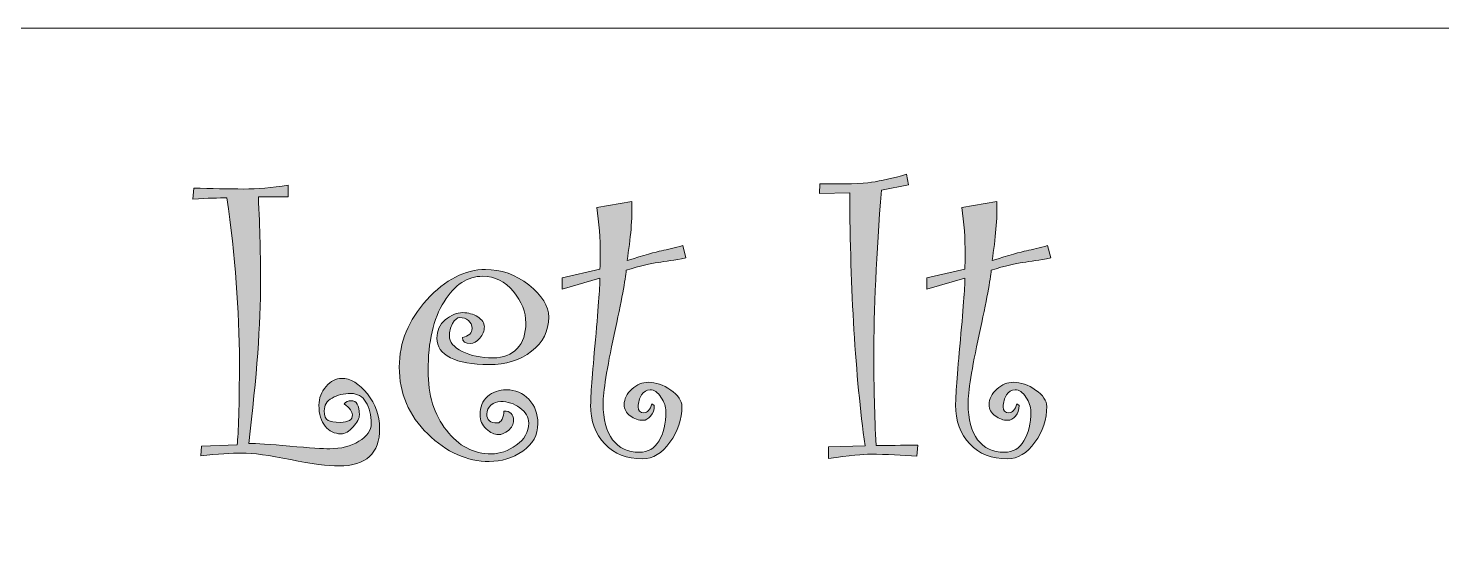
# Model space of a CAD drawing. Header units: inches. Extents: x 10.2 to 21.4, y -9 to 4.2.
# Drawn here: x 13.282 to 16.407, y 3.056 to 4.17 of the extents above; entities that cross this region are included whole.
import ezdxf

# ---------------------------------------------------------------- set-up
doc = ezdxf.new("R2010")
doc.units = ezdxf.units.IN
doc.header["$MEASUREMENT"] = 0
doc.layers.add('Ebene 1', color=7, linetype='Continuous')
doc.layers.add('Ebene 2', color=7, linetype='Continuous')

# ---------------------------------------------------------------- blocks, each defined once
blk = doc.blocks.new('block 4')
at = {"layer": 'Ebene 2', "true_color": 0xffffff}
h = blk.add_hatch(color=7, dxfattribs=at)
h.dxf.hatch_style = 2
edge = h.paths.add_edge_path()
edge.add_spline(control_points=[(15.2486, 3.2495), (15.2486, 3.2495), (15.2468, 3.2247), (15.2468, 3.2247), (15.2146, 3.2277), (15.1804, 3.2292), (15.1442, 3.2292), (15.1285, 3.2292), (15.0976, 3.2262), (15.0515, 3.2201), (15.0515, 3.2201), (15.0515, 3.2459), (15.0515, 3.2459), (15.0515, 3.2459), (15.132, 3.2477), (15.132, 3.2477), (15.1106, 3.4026), (15.0993, 3.5891), (15.0981, 3.807), (15.0981, 3.807), (15.0312, 3.8052), (15.0312, 3.8052), (15.0312, 3.8052), (15.0321, 3.8265), (15.0321, 3.8265), (15.0875, 3.8259), (15.1257, 3.8271), (15.1465, 3.8301), (15.1672, 3.8331), (15.193, 3.839), (15.2238, 3.8477), (15.2238, 3.8477), (15.2283, 3.8247), (15.2283, 3.8247), (15.2283, 3.8247), (15.1682, 3.8124), (15.1682, 3.8124), (15.157, 3.6711), (15.1514, 3.5481), (15.1514, 3.4435), (15.1514, 3.3796), (15.1531, 3.3146), (15.1564, 3.2486), (15.182, 3.2486), (15.2128, 3.2489), (15.2486, 3.2495)], knot_values=[0, 0, 0, 0, 1, 1, 1, 2, 2, 2, 3, 3, 3, 4, 4, 4, 5, 5, 5, 6, 6, 6, 7, 7, 7, 8, 8, 8, 9, 9, 9, 10, 10, 10, 11, 11, 11, 12, 12, 12, 13, 13, 13, 14, 14, 14, 15, 15, 15, 15], degree=3, periodic=1)
h = blk.add_hatch(color=7, dxfattribs=at)
h.dxf.hatch_style = 2
edge = h.paths.add_edge_path()
edge.add_spline(control_points=[(13.9799, 3.3404), (13.9844, 3.3452), (13.9895, 3.3476), (13.9953, 3.3476), (14.0076, 3.3476), (14.0138, 3.3372), (14.0138, 3.3164), (14.0138, 3.3086), (14.0092, 3.2996), (14, 3.2895), (13.9908, 3.2794), (13.9819, 3.2744), (13.9731, 3.2744), (13.9589, 3.2744), (13.9473, 3.28), (13.9381, 3.2911), (13.9289, 3.3023), (13.9243, 3.3178), (13.9243, 3.3377), (13.9243, 3.3531), (13.9296, 3.3668), (13.9401, 3.3788), (13.9507, 3.3909), (13.962, 3.3969), (13.974, 3.3969), (13.9942, 3.3969), (14.0134, 3.3855), (14.0314, 3.3628), (14.0495, 3.34), (14.0586, 3.3146), (14.0586, 3.2866), (14.0586, 3.2311), (14.0286, 3.2034), (13.9686, 3.2034), (13.9442, 3.2034), (13.9085, 3.2081), (13.8614, 3.2176), (13.8144, 3.2271), (13.7785, 3.2319), (13.7538, 3.2319), (13.7309, 3.2319), (13.7006, 3.2298), (13.6629, 3.2256), (13.6629, 3.2256), (13.6647, 3.2468), (13.6647, 3.2468), (13.6647, 3.2468), (13.7434, 3.2504), (13.7434, 3.2504), (13.7467, 3.2742), (13.7484, 3.3354), (13.7484, 3.434), (13.7484, 3.5458), (13.7392, 3.6664), (13.7208, 3.7957), (13.7036, 3.7957), (13.6786, 3.7948), (13.6458, 3.793), (13.6458, 3.793), (13.6476, 3.8174), (13.6476, 3.8174), (13.6861, 3.8159), (13.7231, 3.8152), (13.7583, 3.8152), (13.7876, 3.8152), (13.8201, 3.818), (13.856, 3.8238), (13.856, 3.8238), (13.856, 3.798), (13.856, 3.798), (13.856, 3.798), (13.7904, 3.798), (13.7904, 3.798), (13.7938, 3.7271), (13.7954, 3.6644), (13.7954, 3.6099), (13.7954, 3.5192), (13.7867, 3.4002), (13.7692, 3.2531), (13.7857, 3.2531), (13.816, 3.2512), (13.8599, 3.2473), (13.9039, 3.2433), (13.9333, 3.2414), (13.9484, 3.2414), (13.9731, 3.2414), (13.9945, 3.2469), (14.0127, 3.2579), (14.0309, 3.2689), (14.04, 3.2819), (14.04, 3.297), (14.04, 3.316), (14.0361, 3.3318), (14.0283, 3.3445), (14.0204, 3.3571), (14.0094, 3.3635), (13.9953, 3.3635), (13.979, 3.3635), (13.965, 3.3601), (13.9535, 3.3535), (13.9418, 3.3469), (13.936, 3.3375), (13.936, 3.3255), (13.936, 3.314), (13.9388, 3.3069), (13.9444, 3.304), (13.95, 3.3011), (13.9589, 3.2997), (13.9713, 3.2997), (13.9894, 3.2997), (13.9984, 3.3053), (13.9984, 3.3164), (13.9984, 3.3234), (13.9923, 3.3314), (13.9799, 3.3404)], knot_values=[0, 0, 0, 0, 1, 1, 1, 2, 2, 2, 3, 3, 3, 4, 4, 4, 5, 5, 5, 6, 6, 6, 7, 7, 7, 8, 8, 8, 9, 9, 9, 10, 10, 10, 11, 11, 11, 12, 12, 12, 13, 13, 13, 14, 14, 14, 15, 15, 15, 16, 16, 16, 17, 17, 17, 18, 18, 18, 19, 19, 19, 20, 20, 20, 21, 21, 21, 22, 22, 22, 23, 23, 23, 24, 24, 24, 25, 25, 25, 26, 26, 26, 27, 27, 27, 28, 28, 28, 29, 29, 29, 30, 30, 30, 31, 31, 31, 32, 32, 32, 33, 33, 33, 34, 34, 34, 35, 35, 35, 36, 36, 36, 37, 37, 37, 38, 38, 38, 38], degree=3, periodic=1)
h = blk.add_hatch(color=7, dxfattribs=at)
h.dxf.hatch_style = 2
edge = h.paths.add_edge_path()
edge.add_spline(control_points=[(14.7354, 3.6628), (14.7107, 3.6583), (14.6903, 3.655), (14.6742, 3.6531), (14.6581, 3.6511), (14.6346, 3.6453), (14.6039, 3.6357), (14.6024, 3.6164), (14.5935, 3.569), (14.5772, 3.4935), (14.5609, 3.4179), (14.5528, 3.3669), (14.5528, 3.3404), (14.5528, 3.306), (14.5598, 3.2797), (14.5738, 3.2613), (14.5878, 3.2429), (14.6076, 3.2337), (14.6333, 3.2337), (14.652, 3.2337), (14.6663, 3.2421), (14.6764, 3.2588), (14.6865, 3.2755), (14.6916, 3.2971), (14.6916, 3.3237), (14.6916, 3.3339), (14.688, 3.3445), (14.6807, 3.3553), (14.6735, 3.3662), (14.6655, 3.3716), (14.6568, 3.3716), (14.6489, 3.3716), (14.6426, 3.3678), (14.6378, 3.3603), (14.633, 3.3528), (14.6305, 3.344), (14.6305, 3.3341), (14.6305, 3.3253), (14.6346, 3.321), (14.6428, 3.321), (14.6509, 3.321), (14.6568, 3.3274), (14.6604, 3.3404), (14.6604, 3.3404), (14.6658, 3.3368), (14.6658, 3.3368), (14.6658, 3.3274), (14.6632, 3.3197), (14.6579, 3.3135), (14.6526, 3.3073), (14.647, 3.3042), (14.641, 3.3042), (14.631, 3.3042), (14.6216, 3.3075), (14.6127, 3.314), (14.6038, 3.3204), (14.5994, 3.3286), (14.5994, 3.3386), (14.5994, 3.3515), (14.605, 3.3631), (14.6163, 3.3732), (14.6276, 3.3833), (14.6397, 3.3883), (14.6527, 3.3883), (14.6693, 3.3883), (14.6858, 3.3826), (14.7022, 3.3711), (14.7186, 3.3597), (14.7269, 3.3476), (14.7269, 3.335), (14.7269, 3.3063), (14.7181, 3.2799), (14.7006, 3.2556), (14.6831, 3.2314), (14.663, 3.2192), (14.64, 3.2192), (14.6051, 3.2192), (14.5772, 3.2301), (14.5564, 3.252), (14.5356, 3.2739), (14.5252, 3.3027), (14.5252, 3.3386), (14.5252, 3.3564), (14.5287, 3.4042), (14.5358, 3.4822), (14.5429, 3.5601), (14.5461, 3.6054), (14.5455, 3.618), (14.5455, 3.618), (14.4619, 3.5941), (14.4619, 3.5941), (14.4619, 3.5941), (14.4619, 3.6189), (14.4619, 3.6189), (14.4619, 3.6189), (14.5455, 3.6384), (14.5455, 3.6384), (14.5461, 3.6474), (14.5465, 3.658), (14.5465, 3.67), (14.5465, 3.7059), (14.5439, 3.7407), (14.5388, 3.7745), (14.5388, 3.7745), (14.6165, 3.7876), (14.6165, 3.7876), (14.6174, 3.7499), (14.6138, 3.7063), (14.6057, 3.6569), (14.6434, 3.669), (14.6688, 3.6763), (14.6821, 3.6788), (14.6954, 3.6814), (14.7109, 3.6852), (14.7287, 3.6904), (14.7287, 3.6904), (14.7354, 3.6628), (14.7354, 3.6628)], knot_values=[0, 0, 0, 0, 1, 1, 1, 2, 2, 2, 3, 3, 3, 4, 4, 4, 5, 5, 5, 6, 6, 6, 7, 7, 7, 8, 8, 8, 9, 9, 9, 10, 10, 10, 11, 11, 11, 12, 12, 12, 13, 13, 13, 14, 14, 14, 15, 15, 15, 16, 16, 16, 17, 17, 17, 18, 18, 18, 19, 19, 19, 20, 20, 20, 21, 21, 21, 22, 22, 22, 23, 23, 23, 24, 24, 24, 25, 25, 25, 26, 26, 26, 27, 27, 27, 28, 28, 28, 29, 29, 29, 30, 30, 30, 31, 31, 31, 32, 32, 32, 33, 33, 33, 34, 34, 34, 35, 35, 35, 36, 36, 36, 37, 37, 37, 38, 38, 38, 39, 39, 39, 39], degree=3, periodic=1)
h = blk.add_hatch(color=7, dxfattribs=at)
h.dxf.hatch_style = 2
edge = h.paths.add_edge_path()
edge.add_spline(control_points=[(15.5425, 3.6628), (15.5178, 3.6583), (15.4974, 3.655), (15.4813, 3.6531), (15.4651, 3.6511), (15.4417, 3.6453), (15.411, 3.6357), (15.4095, 3.6164), (15.4006, 3.569), (15.3843, 3.4935), (15.368, 3.4179), (15.3599, 3.3669), (15.3599, 3.3404), (15.3599, 3.306), (15.3669, 3.2797), (15.3809, 3.2613), (15.3949, 3.2429), (15.4147, 3.2337), (15.4403, 3.2337), (15.459, 3.2337), (15.4734, 3.2421), (15.4835, 3.2588), (15.4936, 3.2755), (15.4987, 3.2971), (15.4987, 3.3237), (15.4987, 3.3339), (15.4951, 3.3445), (15.4878, 3.3553), (15.4806, 3.3662), (15.4726, 3.3716), (15.4639, 3.3716), (15.456, 3.3716), (15.4497, 3.3678), (15.4449, 3.3603), (15.44, 3.3528), (15.4376, 3.344), (15.4376, 3.3341), (15.4376, 3.3253), (15.4417, 3.321), (15.4498, 3.321), (15.458, 3.321), (15.4639, 3.3274), (15.4675, 3.3404), (15.4675, 3.3404), (15.4729, 3.3368), (15.4729, 3.3368), (15.4729, 3.3274), (15.4703, 3.3197), (15.465, 3.3135), (15.4597, 3.3073), (15.4541, 3.3042), (15.448, 3.3042), (15.4381, 3.3042), (15.4287, 3.3075), (15.4198, 3.314), (15.4109, 3.3204), (15.4064, 3.3286), (15.4064, 3.3386), (15.4064, 3.3515), (15.4121, 3.3631), (15.4234, 3.3732), (15.4347, 3.3833), (15.4468, 3.3883), (15.4598, 3.3883), (15.4764, 3.3883), (15.4929, 3.3826), (15.5093, 3.3711), (15.5257, 3.3597), (15.5339, 3.3476), (15.5339, 3.335), (15.5339, 3.3063), (15.5252, 3.2799), (15.5077, 3.2556), (15.4902, 3.2314), (15.47, 3.2192), (15.4471, 3.2192), (15.4122, 3.2192), (15.3843, 3.2301), (15.3635, 3.252), (15.3427, 3.2739), (15.3323, 3.3027), (15.3323, 3.3386), (15.3323, 3.3564), (15.3358, 3.4042), (15.3429, 3.4822), (15.35, 3.5601), (15.3532, 3.6054), (15.3526, 3.618), (15.3526, 3.618), (15.269, 3.5941), (15.269, 3.5941), (15.269, 3.5941), (15.269, 3.6189), (15.269, 3.6189), (15.269, 3.6189), (15.3526, 3.6384), (15.3526, 3.6384), (15.3532, 3.6474), (15.3535, 3.658), (15.3535, 3.67), (15.3535, 3.7059), (15.351, 3.7407), (15.3459, 3.7745), (15.3459, 3.7745), (15.4236, 3.7876), (15.4236, 3.7876), (15.4245, 3.7499), (15.4209, 3.7063), (15.4128, 3.6569), (15.4505, 3.669), (15.4759, 3.6763), (15.4892, 3.6788), (15.5024, 3.6814), (15.518, 3.6852), (15.5358, 3.6904), (15.5358, 3.6904), (15.5425, 3.6628), (15.5425, 3.6628)], knot_values=[0, 0, 0, 0, 1, 1, 1, 2, 2, 2, 3, 3, 3, 4, 4, 4, 5, 5, 5, 6, 6, 6, 7, 7, 7, 8, 8, 8, 9, 9, 9, 10, 10, 10, 11, 11, 11, 12, 12, 12, 13, 13, 13, 14, 14, 14, 15, 15, 15, 16, 16, 16, 17, 17, 17, 18, 18, 18, 19, 19, 19, 20, 20, 20, 21, 21, 21, 22, 22, 22, 23, 23, 23, 24, 24, 24, 25, 25, 25, 26, 26, 26, 27, 27, 27, 28, 28, 28, 29, 29, 29, 30, 30, 30, 31, 31, 31, 32, 32, 32, 33, 33, 33, 34, 34, 34, 35, 35, 35, 36, 36, 36, 37, 37, 37, 38, 38, 38, 39, 39, 39, 39], degree=3, periodic=1)
h = blk.add_hatch(color=7, dxfattribs=at)
h.dxf.hatch_style = 2
edge = h.paths.add_edge_path()
edge.add_spline(control_points=[(14.3335, 3.3246), (14.3477, 3.3246), (14.3547, 3.3178), (14.3547, 3.3042), (14.3547, 3.2955), (14.3509, 3.288), (14.3432, 3.2818), (14.3355, 3.2757), (14.3282, 3.2726), (14.3213, 3.2726), (14.3125, 3.2726), (14.3036, 3.2768), (14.2944, 3.2852), (14.2852, 3.2937), (14.2806, 3.3041), (14.2806, 3.3164), (14.2806, 3.3336), (14.2862, 3.3471), (14.2973, 3.3569), (14.3085, 3.3667), (14.3223, 3.3716), (14.3389, 3.3716), (14.3588, 3.3716), (14.3754, 3.3646), (14.3886, 3.3506), (14.4019, 3.3366), (14.4085, 3.3187), (14.4085, 3.297), (14.4085, 3.2714), (14.3973, 3.251), (14.3749, 3.236), (14.3524, 3.2209), (14.3278, 3.2133), (14.3009, 3.2133), (14.2521, 3.2133), (14.2067, 3.2336), (14.1648, 3.2742), (14.1229, 3.3147), (14.102, 3.3639), (14.102, 3.4218), (14.102, 3.4763), (14.1223, 3.5259), (14.163, 3.5705), (14.2037, 3.6152), (14.247, 3.6375), (14.2928, 3.6375), (14.3271, 3.6375), (14.359, 3.6261), (14.3884, 3.6033), (14.4178, 3.5806), (14.4325, 3.5568), (14.4325, 3.5321), (14.4325, 3.5014), (14.4199, 3.4762), (14.3947, 3.4566), (14.3696, 3.437), (14.338, 3.4272), (14.3, 3.4272), (14.2633, 3.4272), (14.2349, 3.4323), (14.215, 3.4426), (14.1951, 3.4528), (14.1852, 3.4671), (14.1852, 3.4855), (14.1852, 3.5021), (14.1914, 3.5157), (14.2037, 3.5262), (14.2161, 3.5368), (14.229, 3.5421), (14.2426, 3.5421), (14.2547, 3.5421), (14.2656, 3.539), (14.2754, 3.5328), (14.2852, 3.5266), (14.2901, 3.5193), (14.2901, 3.5109), (14.2901, 3.5018), (14.2867, 3.4934), (14.2799, 3.4855), (14.2731, 3.4777), (14.2666, 3.4738), (14.2602, 3.4738), (14.2479, 3.4738), (14.2417, 3.4781), (14.2417, 3.4869), (14.2559, 3.4908), (14.263, 3.4975), (14.263, 3.507), (14.263, 3.5145), (14.2602, 3.5204), (14.2548, 3.5247), (14.2494, 3.529), (14.2429, 3.5312), (14.2354, 3.5312), (14.2299, 3.5312), (14.2248, 3.5268), (14.22, 3.5179), (14.2152, 3.509), (14.2128, 3.4999), (14.2128, 3.4905), (14.2128, 3.4772), (14.2222, 3.4659), (14.241, 3.4564), (14.2599, 3.4469), (14.2827, 3.4421), (14.3095, 3.4421), (14.3324, 3.4421), (14.3502, 3.4491), (14.3629, 3.4629), (14.3755, 3.4768), (14.3819, 3.4955), (14.3819, 3.519), (14.3819, 3.5434), (14.3727, 3.5668), (14.3543, 3.5891), (14.3359, 3.6114), (14.3133, 3.6225), (14.2865, 3.6225), (14.253, 3.6225), (14.2245, 3.6038), (14.201, 3.5663), (14.1775, 3.5287), (14.1657, 3.4779), (14.1657, 3.4136), (14.1657, 3.3606), (14.1792, 3.3167), (14.2062, 3.2821), (14.2332, 3.2474), (14.2664, 3.2301), (14.3059, 3.2301), (14.3243, 3.2301), (14.3426, 3.2365), (14.3608, 3.2493), (14.3791, 3.2621), (14.3882, 3.2783), (14.3882, 3.2979), (14.3882, 3.3112), (14.3817, 3.3225), (14.3687, 3.3318), (14.3558, 3.3412), (14.3416, 3.3458), (14.3263, 3.3458), (14.3178, 3.3458), (14.3106, 3.3431), (14.3046, 3.3376), (14.2985, 3.3321), (14.2955, 3.3256), (14.2955, 3.318), (14.2955, 3.3049), (14.3032, 3.2984), (14.3186, 3.2984), (14.3231, 3.2984), (14.3267, 3.3012), (14.3294, 3.3069), (14.3321, 3.3125), (14.3335, 3.3184), (14.3335, 3.3246)], knot_values=[0, 0, 0, 0, 1, 1, 1, 2, 2, 2, 3, 3, 3, 4, 4, 4, 5, 5, 5, 6, 6, 6, 7, 7, 7, 8, 8, 8, 9, 9, 9, 10, 10, 10, 11, 11, 11, 12, 12, 12, 13, 13, 13, 14, 14, 14, 15, 15, 15, 16, 16, 16, 17, 17, 17, 18, 18, 18, 19, 19, 19, 20, 20, 20, 21, 21, 21, 22, 22, 22, 23, 23, 23, 24, 24, 24, 25, 25, 25, 26, 26, 26, 27, 27, 27, 28, 28, 28, 29, 29, 29, 30, 30, 30, 31, 31, 31, 32, 32, 32, 33, 33, 33, 34, 34, 34, 35, 35, 35, 36, 36, 36, 37, 37, 37, 38, 38, 38, 39, 39, 39, 40, 40, 40, 41, 41, 41, 42, 42, 42, 43, 43, 43, 44, 44, 44, 45, 45, 45, 46, 46, 46, 47, 47, 47, 48, 48, 48, 49, 49, 49, 50, 50, 50, 51, 51, 51, 52, 52, 52, 52], degree=3, periodic=1)
at = {"layer": 'Ebene 2', "lineweight": 0}
for points, knots in [([(15.2486, 3.2495), (15.2486, 3.2495), (15.2468, 3.2247), (15.2468, 3.2247), (15.2146, 3.2277), (15.1804, 3.2292), (15.1442, 3.2292), (15.1285, 3.2292), (15.0976, 3.2262), (15.0515, 3.2201), (15.0515, 3.2201), (15.0515, 3.2459), (15.0515, 3.2459), (15.0515, 3.2459), (15.132, 3.2477), (15.132, 3.2477), (15.1106, 3.4026), (15.0993, 3.5891), (15.0981, 3.807), (15.0981, 3.807), (15.0312, 3.8052), (15.0312, 3.8052), (15.0312, 3.8052), (15.0321, 3.8265), (15.0321, 3.8265), (15.0875, 3.8259), (15.1257, 3.8271), (15.1465, 3.8301), (15.1672, 3.8331), (15.193, 3.839), (15.2238, 3.8477), (15.2238, 3.8477), (15.2283, 3.8247), (15.2283, 3.8247), (15.2283, 3.8247), (15.1682, 3.8124), (15.1682, 3.8124), (15.157, 3.6711), (15.1514, 3.5481), (15.1514, 3.4435), (15.1514, 3.3796), (15.1531, 3.3146), (15.1564, 3.2486), (15.182, 3.2486), (15.2128, 3.2489), (15.2486, 3.2495)], [0, 0, 0, 0, 1, 1, 1, 2, 2, 2, 3, 3, 3, 4, 4, 4, 5, 5, 5, 6, 6, 6, 7, 7, 7, 8, 8, 8, 9, 9, 9, 10, 10, 10, 11, 11, 11, 12, 12, 12, 13, 13, 13, 14, 14, 14, 15, 15, 15, 15]), ([(13.9799, 3.3404), (13.9844, 3.3452), (13.9895, 3.3476), (13.9953, 3.3476), (14.0076, 3.3476), (14.0138, 3.3372), (14.0138, 3.3164), (14.0138, 3.3086), (14.0092, 3.2996), (14, 3.2895), (13.9908, 3.2794), (13.9819, 3.2744), (13.9731, 3.2744), (13.9589, 3.2744), (13.9473, 3.28), (13.9381, 3.2911), (13.9289, 3.3023), (13.9243, 3.3178), (13.9243, 3.3377), (13.9243, 3.3531), (13.9296, 3.3668), (13.9401, 3.3788), (13.9507, 3.3909), (13.962, 3.3969), (13.974, 3.3969), (13.9942, 3.3969), (14.0134, 3.3855), (14.0314, 3.3628), (14.0495, 3.34), (14.0586, 3.3146), (14.0586, 3.2866), (14.0586, 3.2311), (14.0286, 3.2034), (13.9686, 3.2034), (13.9442, 3.2034), (13.9085, 3.2081), (13.8614, 3.2176), (13.8144, 3.2271), (13.7785, 3.2319), (13.7538, 3.2319), (13.7309, 3.2319), (13.7006, 3.2298), (13.6629, 3.2256), (13.6629, 3.2256), (13.6647, 3.2468), (13.6647, 3.2468), (13.6647, 3.2468), (13.7434, 3.2504), (13.7434, 3.2504), (13.7467, 3.2742), (13.7484, 3.3354), (13.7484, 3.434), (13.7484, 3.5458), (13.7392, 3.6664), (13.7208, 3.7957), (13.7036, 3.7957), (13.6786, 3.7948), (13.6458, 3.793), (13.6458, 3.793), (13.6476, 3.8174), (13.6476, 3.8174), (13.6861, 3.8159), (13.7231, 3.8152), (13.7583, 3.8152), (13.7876, 3.8152), (13.8201, 3.818), (13.856, 3.8238), (13.856, 3.8238), (13.856, 3.798), (13.856, 3.798), (13.856, 3.798), (13.7904, 3.798), (13.7904, 3.798), (13.7938, 3.7271), (13.7954, 3.6644), (13.7954, 3.6099), (13.7954, 3.5192), (13.7867, 3.4002), (13.7692, 3.2531), (13.7857, 3.2531), (13.816, 3.2512), (13.8599, 3.2473), (13.9039, 3.2433), (13.9333, 3.2414), (13.9484, 3.2414), (13.9731, 3.2414), (13.9945, 3.2469), (14.0127, 3.2579), (14.0309, 3.2689), (14.04, 3.2819), (14.04, 3.297), (14.04, 3.316), (14.0361, 3.3318), (14.0283, 3.3445), (14.0204, 3.3571), (14.0094, 3.3635), (13.9953, 3.3635), (13.979, 3.3635), (13.965, 3.3601), (13.9535, 3.3535), (13.9418, 3.3469), (13.936, 3.3375), (13.936, 3.3255), (13.936, 3.314), (13.9388, 3.3069), (13.9444, 3.304), (13.95, 3.3011), (13.9589, 3.2997), (13.9713, 3.2997), (13.9894, 3.2997), (13.9984, 3.3053), (13.9984, 3.3164), (13.9984, 3.3234), (13.9923, 3.3314), (13.9799, 3.3404)], [0, 0, 0, 0, 1, 1, 1, 2, 2, 2, 3, 3, 3, 4, 4, 4, 5, 5, 5, 6, 6, 6, 7, 7, 7, 8, 8, 8, 9, 9, 9, 10, 10, 10, 11, 11, 11, 12, 12, 12, 13, 13, 13, 14, 14, 14, 15, 15, 15, 16, 16, 16, 17, 17, 17, 18, 18, 18, 19, 19, 19, 20, 20, 20, 21, 21, 21, 22, 22, 22, 23, 23, 23, 24, 24, 24, 25, 25, 25, 26, 26, 26, 27, 27, 27, 28, 28, 28, 29, 29, 29, 30, 30, 30, 31, 31, 31, 32, 32, 32, 33, 33, 33, 34, 34, 34, 35, 35, 35, 36, 36, 36, 37, 37, 37, 38, 38, 38, 38]), ([(14.7354, 3.6628), (14.7107, 3.6583), (14.6903, 3.655), (14.6742, 3.6531), (14.6581, 3.6511), (14.6346, 3.6453), (14.6039, 3.6357), (14.6024, 3.6164), (14.5935, 3.569), (14.5772, 3.4935), (14.5609, 3.4179), (14.5528, 3.3669), (14.5528, 3.3404), (14.5528, 3.306), (14.5598, 3.2797), (14.5738, 3.2613), (14.5878, 3.2429), (14.6076, 3.2337), (14.6333, 3.2337), (14.652, 3.2337), (14.6663, 3.2421), (14.6764, 3.2588), (14.6865, 3.2755), (14.6916, 3.2971), (14.6916, 3.3237), (14.6916, 3.3339), (14.688, 3.3445), (14.6807, 3.3553), (14.6735, 3.3662), (14.6655, 3.3716), (14.6568, 3.3716), (14.6489, 3.3716), (14.6426, 3.3678), (14.6378, 3.3603), (14.633, 3.3528), (14.6305, 3.344), (14.6305, 3.3341), (14.6305, 3.3253), (14.6346, 3.321), (14.6428, 3.321), (14.6509, 3.321), (14.6568, 3.3274), (14.6604, 3.3404), (14.6604, 3.3404), (14.6658, 3.3368), (14.6658, 3.3368), (14.6658, 3.3274), (14.6632, 3.3197), (14.6579, 3.3135), (14.6526, 3.3073), (14.647, 3.3042), (14.641, 3.3042), (14.631, 3.3042), (14.6216, 3.3075), (14.6127, 3.314), (14.6038, 3.3204), (14.5994, 3.3286), (14.5994, 3.3386), (14.5994, 3.3515), (14.605, 3.3631), (14.6163, 3.3732), (14.6276, 3.3833), (14.6397, 3.3883), (14.6527, 3.3883), (14.6693, 3.3883), (14.6858, 3.3826), (14.7022, 3.3711), (14.7186, 3.3597), (14.7269, 3.3476), (14.7269, 3.335), (14.7269, 3.3063), (14.7181, 3.2799), (14.7006, 3.2556), (14.6831, 3.2314), (14.663, 3.2192), (14.64, 3.2192), (14.6051, 3.2192), (14.5772, 3.2301), (14.5564, 3.252), (14.5356, 3.2739), (14.5252, 3.3027), (14.5252, 3.3386), (14.5252, 3.3564), (14.5287, 3.4042), (14.5358, 3.4822), (14.5429, 3.5601), (14.5461, 3.6054), (14.5455, 3.618), (14.5455, 3.618), (14.4619, 3.5941), (14.4619, 3.5941), (14.4619, 3.5941), (14.4619, 3.6189), (14.4619, 3.6189), (14.4619, 3.6189), (14.5455, 3.6384), (14.5455, 3.6384), (14.5461, 3.6474), (14.5465, 3.658), (14.5465, 3.67), (14.5465, 3.7059), (14.5439, 3.7407), (14.5388, 3.7745), (14.5388, 3.7745), (14.6165, 3.7876), (14.6165, 3.7876), (14.6174, 3.7499), (14.6138, 3.7063), (14.6057, 3.6569), (14.6434, 3.669), (14.6688, 3.6763), (14.6821, 3.6788), (14.6954, 3.6814), (14.7109, 3.6852), (14.7287, 3.6904), (14.7287, 3.6904), (14.7354, 3.6628), (14.7354, 3.6628)], [0, 0, 0, 0, 1, 1, 1, 2, 2, 2, 3, 3, 3, 4, 4, 4, 5, 5, 5, 6, 6, 6, 7, 7, 7, 8, 8, 8, 9, 9, 9, 10, 10, 10, 11, 11, 11, 12, 12, 12, 13, 13, 13, 14, 14, 14, 15, 15, 15, 16, 16, 16, 17, 17, 17, 18, 18, 18, 19, 19, 19, 20, 20, 20, 21, 21, 21, 22, 22, 22, 23, 23, 23, 24, 24, 24, 25, 25, 25, 26, 26, 26, 27, 27, 27, 28, 28, 28, 29, 29, 29, 30, 30, 30, 31, 31, 31, 32, 32, 32, 33, 33, 33, 34, 34, 34, 35, 35, 35, 36, 36, 36, 37, 37, 37, 38, 38, 38, 39, 39, 39, 39]), ([(15.5425, 3.6628), (15.5178, 3.6583), (15.4974, 3.655), (15.4813, 3.6531), (15.4651, 3.6511), (15.4417, 3.6453), (15.411, 3.6357), (15.4095, 3.6164), (15.4006, 3.569), (15.3843, 3.4935), (15.368, 3.4179), (15.3599, 3.3669), (15.3599, 3.3404), (15.3599, 3.306), (15.3669, 3.2797), (15.3809, 3.2613), (15.3949, 3.2429), (15.4147, 3.2337), (15.4403, 3.2337), (15.459, 3.2337), (15.4734, 3.2421), (15.4835, 3.2588), (15.4936, 3.2755), (15.4987, 3.2971), (15.4987, 3.3237), (15.4987, 3.3339), (15.4951, 3.3445), (15.4878, 3.3553), (15.4806, 3.3662), (15.4726, 3.3716), (15.4639, 3.3716), (15.456, 3.3716), (15.4497, 3.3678), (15.4449, 3.3603), (15.44, 3.3528), (15.4376, 3.344), (15.4376, 3.3341), (15.4376, 3.3253), (15.4417, 3.321), (15.4498, 3.321), (15.458, 3.321), (15.4639, 3.3274), (15.4675, 3.3404), (15.4675, 3.3404), (15.4729, 3.3368), (15.4729, 3.3368), (15.4729, 3.3274), (15.4703, 3.3197), (15.465, 3.3135), (15.4597, 3.3073), (15.4541, 3.3042), (15.448, 3.3042), (15.4381, 3.3042), (15.4287, 3.3075), (15.4198, 3.314), (15.4109, 3.3204), (15.4064, 3.3286), (15.4064, 3.3386), (15.4064, 3.3515), (15.4121, 3.3631), (15.4234, 3.3732), (15.4347, 3.3833), (15.4468, 3.3883), (15.4598, 3.3883), (15.4764, 3.3883), (15.4929, 3.3826), (15.5093, 3.3711), (15.5257, 3.3597), (15.5339, 3.3476), (15.5339, 3.335), (15.5339, 3.3063), (15.5252, 3.2799), (15.5077, 3.2556), (15.4902, 3.2314), (15.47, 3.2192), (15.4471, 3.2192), (15.4122, 3.2192), (15.3843, 3.2301), (15.3635, 3.252), (15.3427, 3.2739), (15.3323, 3.3027), (15.3323, 3.3386), (15.3323, 3.3564), (15.3358, 3.4042), (15.3429, 3.4822), (15.35, 3.5601), (15.3532, 3.6054), (15.3526, 3.618), (15.3526, 3.618), (15.269, 3.5941), (15.269, 3.5941), (15.269, 3.5941), (15.269, 3.6189), (15.269, 3.6189), (15.269, 3.6189), (15.3526, 3.6384), (15.3526, 3.6384), (15.3532, 3.6474), (15.3535, 3.658), (15.3535, 3.67), (15.3535, 3.7059), (15.351, 3.7407), (15.3459, 3.7745), (15.3459, 3.7745), (15.4236, 3.7876), (15.4236, 3.7876), (15.4245, 3.7499), (15.4209, 3.7063), (15.4128, 3.6569), (15.4505, 3.669), (15.4759, 3.6763), (15.4892, 3.6788), (15.5024, 3.6814), (15.518, 3.6852), (15.5358, 3.6904), (15.5358, 3.6904), (15.5425, 3.6628), (15.5425, 3.6628)], [0, 0, 0, 0, 1, 1, 1, 2, 2, 2, 3, 3, 3, 4, 4, 4, 5, 5, 5, 6, 6, 6, 7, 7, 7, 8, 8, 8, 9, 9, 9, 10, 10, 10, 11, 11, 11, 12, 12, 12, 13, 13, 13, 14, 14, 14, 15, 15, 15, 16, 16, 16, 17, 17, 17, 18, 18, 18, 19, 19, 19, 20, 20, 20, 21, 21, 21, 22, 22, 22, 23, 23, 23, 24, 24, 24, 25, 25, 25, 26, 26, 26, 27, 27, 27, 28, 28, 28, 29, 29, 29, 30, 30, 30, 31, 31, 31, 32, 32, 32, 33, 33, 33, 34, 34, 34, 35, 35, 35, 36, 36, 36, 37, 37, 37, 38, 38, 38, 39, 39, 39, 39]), ([(14.3335, 3.3246), (14.3477, 3.3246), (14.3547, 3.3178), (14.3547, 3.3042), (14.3547, 3.2955), (14.3509, 3.288), (14.3432, 3.2818), (14.3355, 3.2757), (14.3282, 3.2726), (14.3213, 3.2726), (14.3125, 3.2726), (14.3036, 3.2768), (14.2944, 3.2852), (14.2852, 3.2937), (14.2806, 3.3041), (14.2806, 3.3164), (14.2806, 3.3336), (14.2862, 3.3471), (14.2973, 3.3569), (14.3085, 3.3667), (14.3223, 3.3716), (14.3389, 3.3716), (14.3588, 3.3716), (14.3754, 3.3646), (14.3886, 3.3506), (14.4019, 3.3366), (14.4085, 3.3187), (14.4085, 3.297), (14.4085, 3.2714), (14.3973, 3.251), (14.3749, 3.236), (14.3524, 3.2209), (14.3278, 3.2133), (14.3009, 3.2133), (14.2521, 3.2133), (14.2067, 3.2336), (14.1648, 3.2742), (14.1229, 3.3147), (14.102, 3.3639), (14.102, 3.4218), (14.102, 3.4763), (14.1223, 3.5259), (14.163, 3.5705), (14.2037, 3.6152), (14.247, 3.6375), (14.2928, 3.6375), (14.3271, 3.6375), (14.359, 3.6261), (14.3884, 3.6033), (14.4178, 3.5806), (14.4325, 3.5568), (14.4325, 3.5321), (14.4325, 3.5014), (14.4199, 3.4762), (14.3947, 3.4566), (14.3696, 3.437), (14.338, 3.4272), (14.3, 3.4272), (14.2633, 3.4272), (14.2349, 3.4323), (14.215, 3.4426), (14.1951, 3.4528), (14.1852, 3.4671), (14.1852, 3.4855), (14.1852, 3.5021), (14.1914, 3.5157), (14.2037, 3.5262), (14.2161, 3.5368), (14.229, 3.5421), (14.2426, 3.5421), (14.2547, 3.5421), (14.2656, 3.539), (14.2754, 3.5328), (14.2852, 3.5266), (14.2901, 3.5193), (14.2901, 3.5109), (14.2901, 3.5018), (14.2867, 3.4934), (14.2799, 3.4855), (14.2731, 3.4777), (14.2666, 3.4738), (14.2602, 3.4738), (14.2479, 3.4738), (14.2417, 3.4781), (14.2417, 3.4869), (14.2559, 3.4908), (14.263, 3.4975), (14.263, 3.507), (14.263, 3.5145), (14.2602, 3.5204), (14.2548, 3.5247), (14.2494, 3.529), (14.2429, 3.5312), (14.2354, 3.5312), (14.2299, 3.5312), (14.2248, 3.5268), (14.22, 3.5179), (14.2152, 3.509), (14.2128, 3.4999), (14.2128, 3.4905), (14.2128, 3.4772), (14.2222, 3.4659), (14.241, 3.4564), (14.2599, 3.4469), (14.2827, 3.4421), (14.3095, 3.4421), (14.3324, 3.4421), (14.3502, 3.4491), (14.3629, 3.4629), (14.3755, 3.4768), (14.3819, 3.4955), (14.3819, 3.519), (14.3819, 3.5434), (14.3727, 3.5668), (14.3543, 3.5891), (14.3359, 3.6114), (14.3133, 3.6225), (14.2865, 3.6225), (14.253, 3.6225), (14.2245, 3.6038), (14.201, 3.5663), (14.1775, 3.5287), (14.1657, 3.4779), (14.1657, 3.4136), (14.1657, 3.3606), (14.1792, 3.3167), (14.2062, 3.2821), (14.2332, 3.2474), (14.2664, 3.2301), (14.3059, 3.2301), (14.3243, 3.2301), (14.3426, 3.2365), (14.3608, 3.2493), (14.3791, 3.2621), (14.3882, 3.2783), (14.3882, 3.2979), (14.3882, 3.3112), (14.3817, 3.3225), (14.3687, 3.3318), (14.3558, 3.3412), (14.3416, 3.3458), (14.3263, 3.3458), (14.3178, 3.3458), (14.3106, 3.3431), (14.3046, 3.3376), (14.2985, 3.3321), (14.2955, 3.3256), (14.2955, 3.318), (14.2955, 3.3049), (14.3032, 3.2984), (14.3186, 3.2984), (14.3231, 3.2984), (14.3267, 3.3012), (14.3294, 3.3069), (14.3321, 3.3125), (14.3335, 3.3184), (14.3335, 3.3246)], [0, 0, 0, 0, 1, 1, 1, 2, 2, 2, 3, 3, 3, 4, 4, 4, 5, 5, 5, 6, 6, 6, 7, 7, 7, 8, 8, 8, 9, 9, 9, 10, 10, 10, 11, 11, 11, 12, 12, 12, 13, 13, 13, 14, 14, 14, 15, 15, 15, 16, 16, 16, 17, 17, 17, 18, 18, 18, 19, 19, 19, 20, 20, 20, 21, 21, 21, 22, 22, 22, 23, 23, 23, 24, 24, 24, 25, 25, 25, 26, 26, 26, 27, 27, 27, 28, 28, 28, 29, 29, 29, 30, 30, 30, 31, 31, 31, 32, 32, 32, 33, 33, 33, 34, 34, 34, 35, 35, 35, 36, 36, 36, 37, 37, 37, 38, 38, 38, 39, 39, 39, 40, 40, 40, 41, 41, 41, 42, 42, 42, 43, 43, 43, 44, 44, 44, 45, 45, 45, 46, 46, 46, 47, 47, 47, 48, 48, 48, 49, 49, 49, 50, 50, 50, 51, 51, 51, 52, 52, 52, 52])]:
    blk.add_open_spline(points, degree=3, knots=knots, dxfattribs=at)

msp = doc.modelspace()

# ---------------------------------------------------------------- linework, layer by layer
at = {"layer": 'Ebene 1', "lineweight": 0}
msp.add_lwpolyline([(10.1558, -2.1289), (18.6006, -2.1289), (18.6006, 4.1702), (10.1558, 4.1702), (10.1558, -2.1289)], dxfattribs=at)

# ---------------------------------------------------------------- block references
at = {"layer": 'Ebene 2'}
msp.add_blockref('block 4', (0, 0), dxfattribs=at)

doc.saveas('drawing.dxf')
